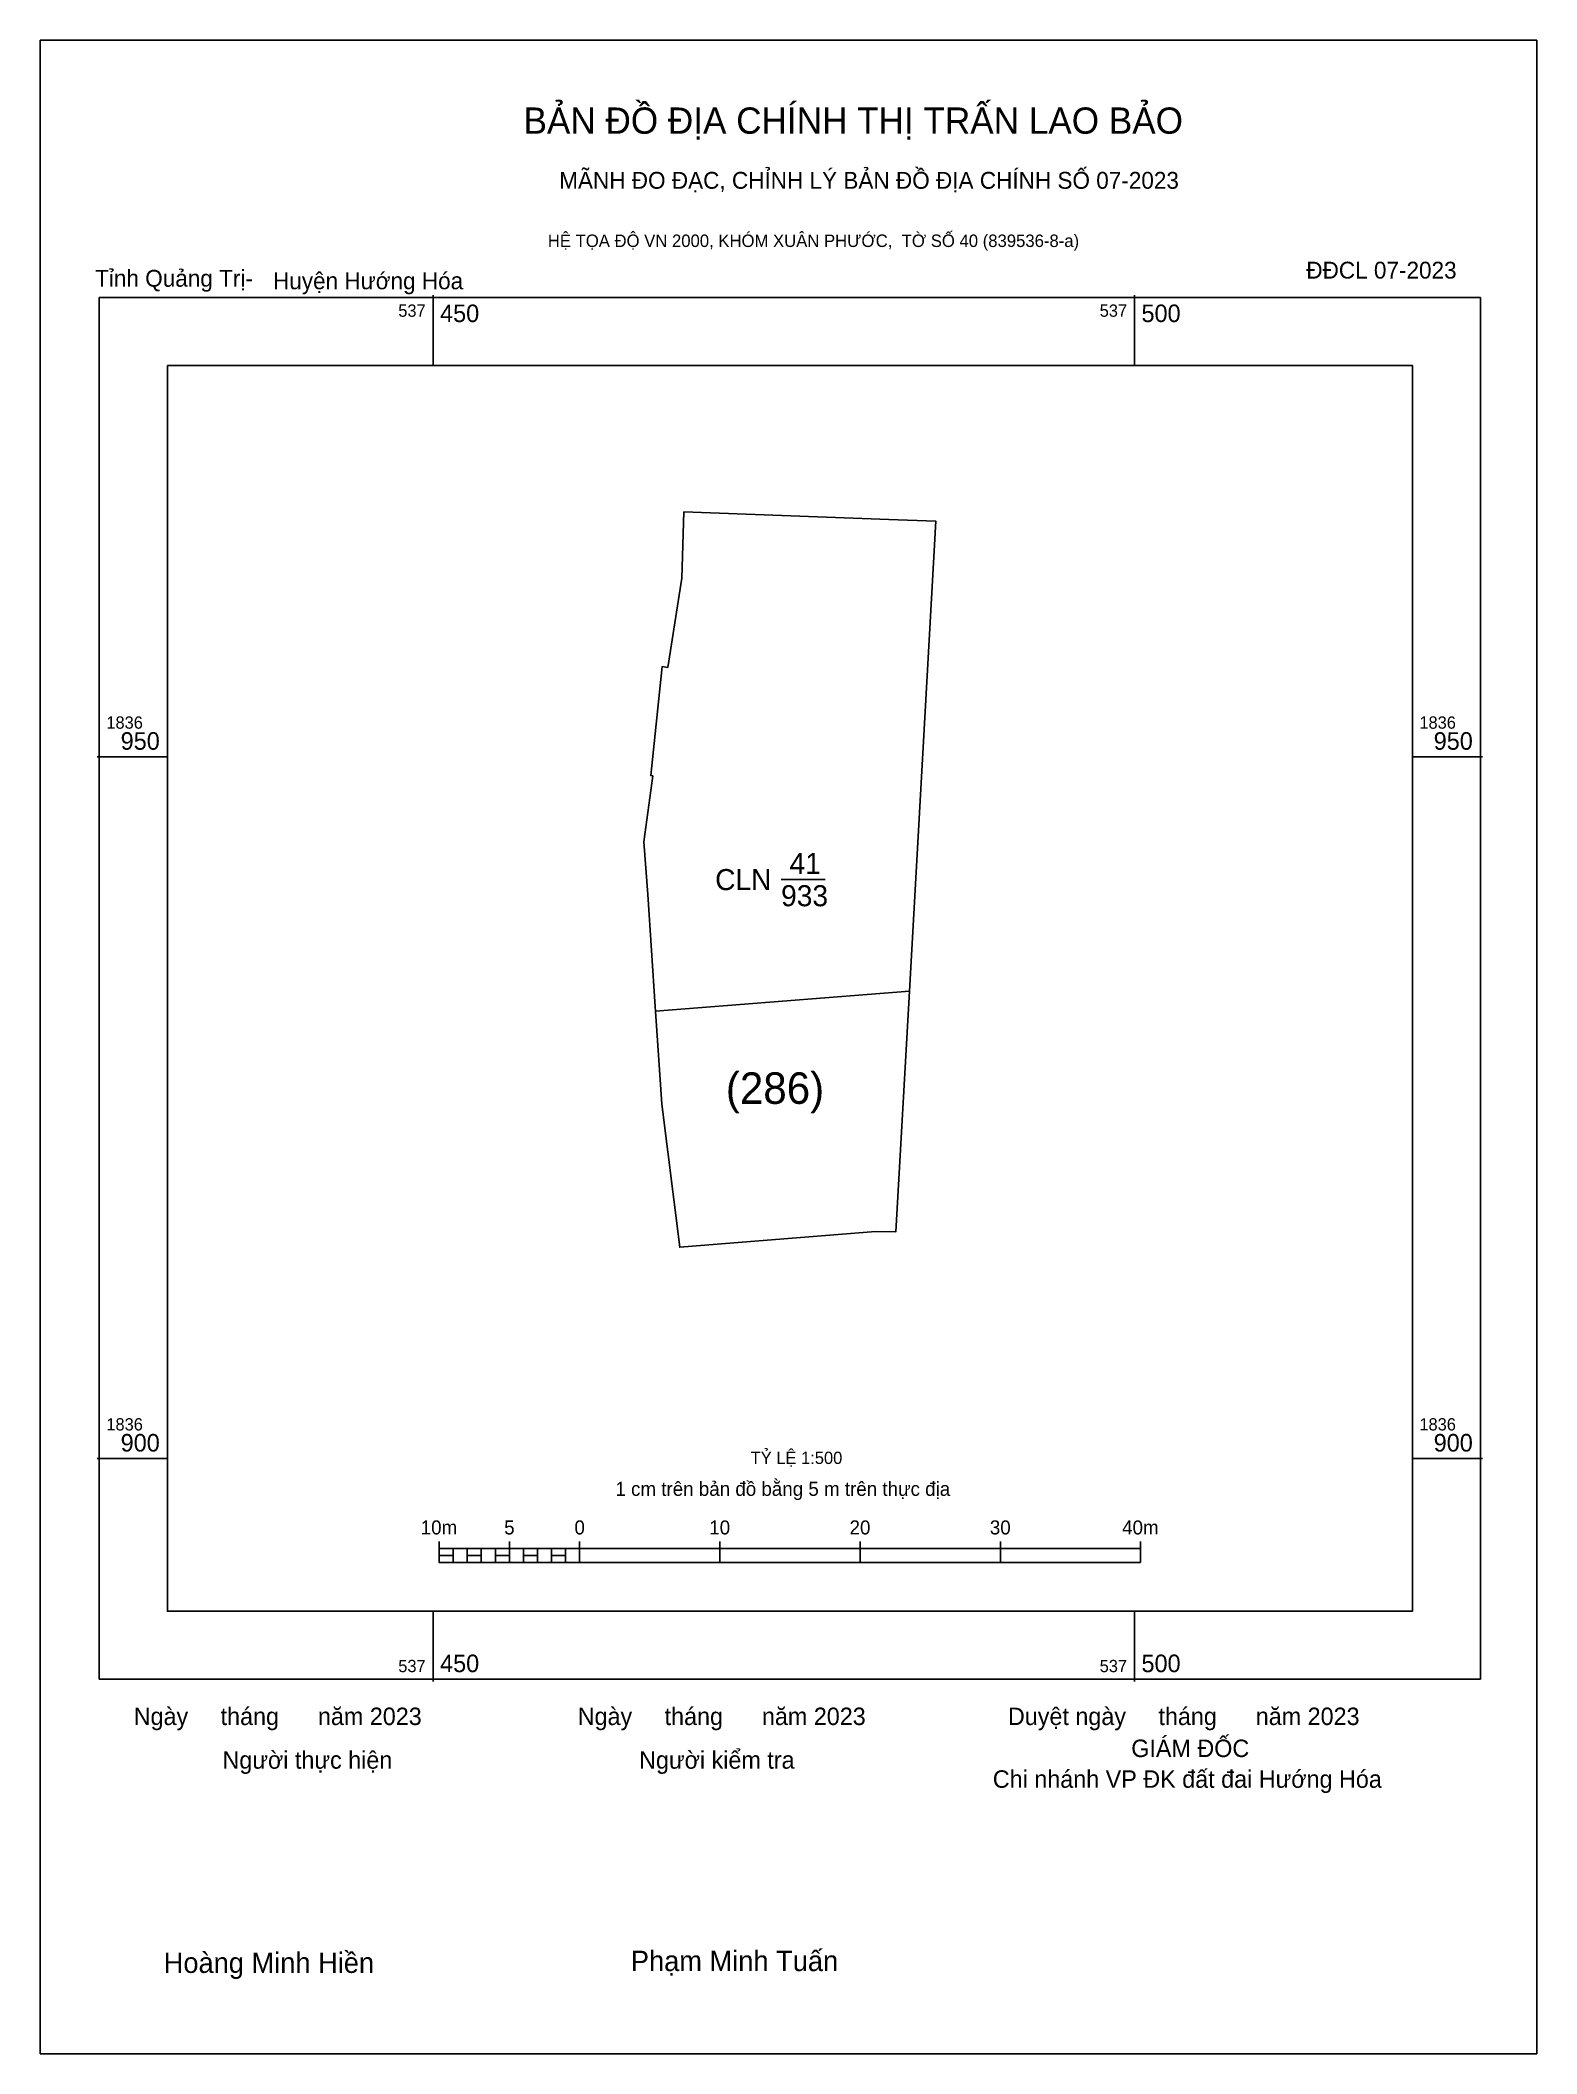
# Model space of a CAD drawing. Extents: x 537011 to 537529, y 1836375 to 1837001.
# Drawn here: x 537422 to 537528.7, y 1836857.6 to 1837001.1 of the extents above.
import ezdxf

# ---------------------------------------------------------------- set-up
doc = ezdxf.new("R2010")
doc.units = 0
for name, color, linetype in [('Level 1', 7, 'Continuous'), ('Level 10', 7, 'Continuous'), ('Level 13', 7, 'Continuous'), ('Level 15', 7, 'Continuous'), ('Level 27', 7, 'Continuous'), ('Level 36', 7, 'Continuous'), ('Level 6', 7, 'Continuous'), ('Level 62', 7, 'Continuous'), ('Level 63', 7, 'Continuous'), ('Level 9', 7, 'Continuous')]:
    doc.layers.add(name, color=color, linetype=linetype)

msp = doc.modelspace()

# ---------------------------------------------------------------- linework, layer by layer
at = {"layer": 'Level 1'}
msp.add_line((537465.86, 1836931.87), (537483.96, 1836933.31), dxfattribs=at)
at = {"layer": 'Level 10'}
msp.add_lwpolyline([(537467.87, 1836967.45), (537482.48, 1836966.91), (537485.85, 1836966.78), (537483.96, 1836933.31), (537482.99, 1836916.16), (537481.53, 1836916.17), (537467.59, 1836915.05), (537466.3, 1836925.25), (537465.86, 1836931.87), (537465.84, 1836932.2), (537465.3, 1836940.19), (537465.02, 1836943.94), (537465.67, 1836948.64), (537465.52, 1836948.66), (537466.33, 1836956.42), (537466.73, 1836956.37), (537467.73, 1836962.72)], close=True, dxfattribs=at)
at = {"layer": 'Level 13'}
msp.add_line((537474.81, 1836941.25), (537477.95, 1836941.25), dxfattribs=at)
at = {"layer": 'Level 15'}
msp.add_lwpolyline([(537422, 1837001.05), (537528.68, 1837001.05), (537528.68, 1836857.59), (537422, 1836857.59)], close=True, dxfattribs=at)
at = {"layer": 'Level 27'}
for p, q in [((537467.87, 1836967.45), (537467.87, 1836967.45)), ((537482.48, 1836966.91), (537482.48, 1836966.91)), ((537485.85, 1836966.78), (537485.85, 1836966.78)), ((537467.73, 1836962.72), (537467.73, 1836962.72)), ((537466.33, 1836956.42), (537466.33, 1836956.42)), ((537465.52, 1836948.66), (537465.52, 1836948.66)), ((537465.3, 1836940.19), (537465.3, 1836940.19)), ((537465.84, 1836932.2), (537465.84, 1836932.2)), ((537466.3, 1836925.25), (537466.3, 1836925.25)), ((537481.53, 1836916.17), (537481.53, 1836916.17)), ((537482.99, 1836916.16), (537482.99, 1836916.16)), ((537467.59, 1836915.05), (537467.59, 1836915.05))]:
    msp.add_line(p, q, dxfattribs=at)
at = {"layer": 'Level 62'}
msp.add_lwpolyline([(537431.06, 1836977.88), (537519.81, 1836977.88), (537519.81, 1836889.12), (537431.06, 1836889.12)], close=True, dxfattribs=at)
at = {"layer": 'Level 63'}
for p, q in [((537450, 1836982.88), (537450, 1836977.88)), ((537500, 1836982.88), (537500, 1836977.88)), ((537426.06, 1836950), (537431.06, 1836950)), ((537519.81, 1836950), (537524.81, 1836950)), ((537426.06, 1836900), (537431.06, 1836900)), ((537519.81, 1836900), (537524.81, 1836900)), ((537450.44, 1836894.09), (537450.44, 1836892.59)), ((537455.44, 1836894.09), (537455.44, 1836892.59)), ((537460.44, 1836894.09), (537460.44, 1836892.59)), ((537470.44, 1836894.09), (537470.44, 1836892.59)), ((537480.44, 1836894.09), (537480.44, 1836892.59)), ((537490.44, 1836894.09), (537490.44, 1836892.59)), ((537500.44, 1836894.09), (537500.44, 1836892.59)), ((537450.44, 1836893.59), (537500.44, 1836893.59)), ((537451.44, 1836893.59), (537451.44, 1836892.59)), ((537452.44, 1836893.59), (537452.44, 1836892.59)), ((537453.44, 1836893.59), (537453.44, 1836892.59)), ((537454.44, 1836893.59), (537454.44, 1836892.59)), ((537455.44, 1836893.59), (537455.44, 1836892.59)), ((537456.44, 1836893.59), (537456.44, 1836892.59)), ((537457.44, 1836893.59), (537457.44, 1836892.59)), ((537458.44, 1836893.59), (537458.44, 1836892.59)), ((537459.44, 1836893.59), (537459.44, 1836892.59)), ((537460.44, 1836893.59), (537460.44, 1836892.59)), ((537450.44, 1836892.59), (537500.44, 1836892.59)), ((537450, 1836889.12), (537450, 1836884.12)), ((537500, 1836889.12), (537500, 1836884.12))]:
    msp.add_line(p, q, dxfattribs=at)
for points in [[(537426.21, 1836982.72), (537524.66, 1836982.72), (537524.66, 1836884.28), (537426.21, 1836884.28)], [(537450.44, 1836893.09), (537451.44, 1836893.09), (537451.44, 1836892.59), (537450.44, 1836892.59)], [(537450.44, 1836893.09), (537451.44, 1836893.09), (537451.44, 1836892.59), (537450.44, 1836892.59)], [(537452.44, 1836893.09), (537453.44, 1836893.09), (537453.44, 1836892.59), (537452.44, 1836892.59)], [(537454.44, 1836893.09), (537455.44, 1836893.09), (537455.44, 1836892.59), (537454.44, 1836892.59)], [(537456.44, 1836893.09), (537457.44, 1836893.09), (537457.44, 1836892.59), (537456.44, 1836892.59)], [(537458.44, 1836893.09), (537459.44, 1836893.09), (537459.44, 1836892.59), (537458.44, 1836892.59)]]:
    msp.add_lwpolyline(points, close=True, dxfattribs=at)

# ---------------------------------------------------------------- texts
at = {"layer": 'Level 13'}
for s, p in [('41', (537475.41, 1836941.65)), ('CLN', (537470.11, 1836940.5)), ('933', (537474.81, 1836939.35))]:
    msp.add_text(s, height=1.5, dxfattribs=at).set_placement(p)
at = {"layer": 'Level 36'}
msp.add_text('(286)', height=2.246, dxfattribs=at).set_placement((537470.87, 1836925.27))
at = {"layer": 'Level 6'}
msp.add_text('TỶ LỆ 1:500', height=0.879, dxfattribs=at).set_placement((537472.64, 1836899.61))
at = {"layer": 'Level 63'}
for s, height, p in [('BẢN ĐỒ ĐỊA CHÍNH THỊ TRẤN LAO BẢO', 1.8718, (537456.45, 1836994.39)), ('MÃNH ĐO ĐẠC, CHỈNH LÝ BẢN ĐỒ ĐỊA CHÍNH SỐ 07-2023', 1.2011, (537458.99, 1836990.47)), ('HỆ TỌA ĐỘ VN 2000, KHÓM XUÂN PHƯỚC,  TỜ SỐ 40 (839536-8-a)', 0.8891, (537458.18, 1836986.32)), ('537', 0.875, (537447.52, 1836981.35)), ('450', 1.25, (537450.5, 1836980.97)), ('537', 0.875, (537497.52, 1836981.35)), ('500', 1.25, (537500.5, 1836980.97)), ('1836', 0.875, (537426.71, 1836952)), ('1836', 0.875, (537520.31, 1836952)), ('950', 1.25, (537427.73, 1836950.5)), ('950', 1.25, (537521.33, 1836950.5)), ('1836', 0.875, (537426.71, 1836902)), ('1836', 0.875, (537520.31, 1836902)), ('900', 1.25, (537427.73, 1836900.5)), ('900', 1.25, (537521.33, 1836900.5)), ('1 cm trên bản đồ bằng 5 m trên thực địa', 1, (537463, 1836897.34)), ('10m', 1, (537449.12, 1836894.59)), ('5', 1, (537455.07, 1836894.59)), ('0', 1, (537460.08, 1836894.59)), ('10', 1, (537469.69, 1836894.59)), ('20', 1, (537479.69, 1836894.59)), ('30', 1, (537489.69, 1836894.59)), ('40m', 1, (537499.12, 1836894.59)), ('537', 0.875, (537447.52, 1836884.78)), ('450', 1.25, (537450.5, 1836884.78)), ('537', 0.875, (537497.52, 1836884.78)), ('500', 1.25, (537500.5, 1836884.78)), ('Ngày     tháng      năm 2023', 1.2442, (537428.66, 1836881.01)), ('Ngày     tháng      năm 2023', 1.2442, (537460.31, 1836881.01)), ('Duyệt ngày     tháng      năm 2023', 1.2442, (537490.98, 1836881.01)), ('GIÁM ĐỐC', 1.244, (537499.77, 1836878.73)), ('Người thực hiện', 1.2442, (537434.99, 1836877.9)), ('Người kiểm tra', 1.2442, (537464.69, 1836877.9)), ('Chi nhánh VP ĐK đất đai Hướng Hóa', 1.2442, (537489.9, 1836876.54)), ('Hoàng Minh Hiền', 1.4512, (537430.8, 1836863.35)), ('Phạm Minh Tuấn', 1.4512, (537464.1, 1836863.48))]:
    msp.add_text(s, height=height, dxfattribs=at).set_placement(p)
at = {"layer": 'Level 9'}
for s, p in [('Tỉnh Quảng Trị-', (537425.91, 1836983.49)), ('Huyện Hướng Hóa', (537438.59, 1836983.31)), ('ĐĐCL 07-2023', (537512.25, 1836984.07))]:
    msp.add_text(s, height=1.2011, dxfattribs=at).set_placement(p)

doc.saveas('drawing.dxf')
